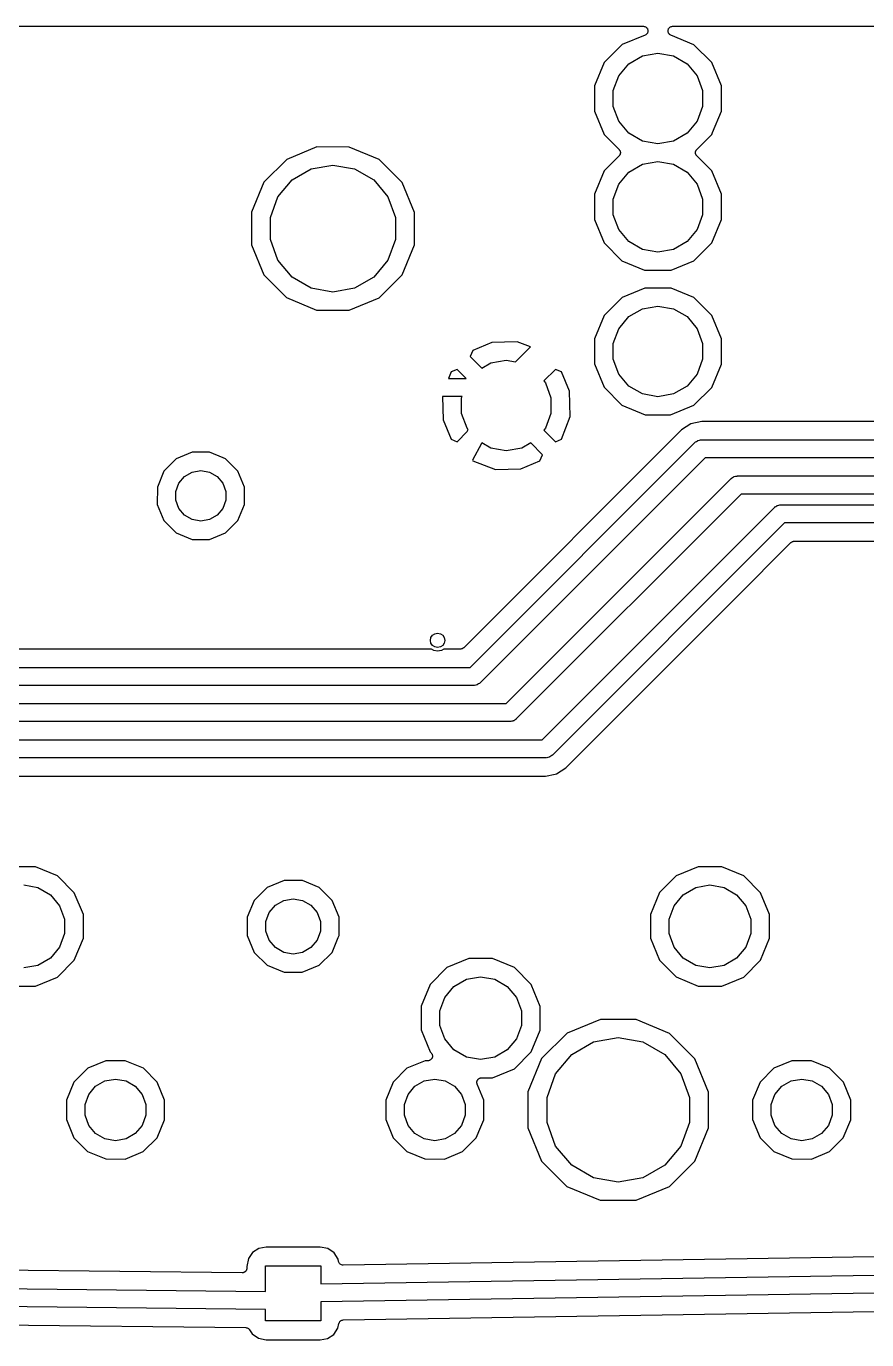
# Model space of a CAD drawing. Extents: x 30 to 169, y -146 to -30.
# Drawn here: x 99.61 to 122.88, y -66.36 to -30 of the extents above; entities that cross this region are included whole.
import ezdxf

# ---------------------------------------------------------------- set-up
doc = ezdxf.new("R2010")
doc.units = 0
doc.header["$MEASUREMENT"] = 0
doc.layers.add('BLACK', color=7, linetype='CONTINUOUS')

msp = doc.modelspace()

# ---------------------------------------------------------------- linework, layer by layer
at = {"layer": 'Black'}
for p, q in [((92.1002, -30), (116.697, -30)), ((116.697, -30), (116.716, -30.0034)), ((116.716, -30.0034), (116.735, -30.0059)), ((116.735, -30.0059), (116.738, -30.0072)), ((116.738, -30.0072), (116.74, -30.0077)), ((116.74, -30.0077), (116.757, -30.0174)), ((116.757, -30.0174), (116.774, -30.0263)), ((116.774, -30.0263), (116.776, -30.0283)), ((116.776, -30.0283), (116.778, -30.0297)), ((116.778, -30.0297), (116.791, -30.0446)), ((116.791, -30.0446), (116.804, -30.0589)), ((116.804, -30.0589), (116.805, -30.0614)), ((116.805, -30.0614), (116.807, -30.0635)), ((116.807, -30.0635), (116.813, -30.0817)), ((116.815, -30.1673), (116.809, -30.1857)), ((116.813, -30.0817), (116.821, -30.0996)), ((116.822, -30.1491), (116.815, -30.1673)), ((116.821, -30.0996), (116.821, -30.1024)), ((116.821, -30.1024), (116.822, -30.1049)), ((116.822, -30.1049), (116.822, -30.1243)), ((116.822, -30.1243), (116.823, -30.1437)), ((116.823, -30.1437), (116.822, -30.1463)), ((116.822, -30.1463), (116.822, -30.1491)), ((117.379, -30.1435), (117.38, -30.1242)), ((117.38, -30.1462), (117.379, -30.1435)), ((117.38, -30.1049), (117.381, -30.1023)), ((117.38, -30.1242), (117.38, -30.1049)), ((117.38, -30.1491), (117.38, -30.1462)), ((117.386, -30.1672), (117.38, -30.1491)), ((117.381, -30.0994), (117.388, -30.0816)), ((117.381, -30.1023), (117.381, -30.0994)), ((117.392, -30.1855), (117.386, -30.1672)), ((117.388, -30.0816), (117.395, -30.0635)), ((117.395, -30.0635), (117.397, -30.0613)), ((117.397, -30.0613), (117.398, -30.0587)), ((117.398, -30.0587), (117.411, -30.0445)), ((117.411, -30.0445), (117.423, -30.0297)), ((117.423, -30.0297), (117.426, -30.0283)), ((117.426, -30.0283), (117.427, -30.0262)), ((117.427, -30.0262), (117.445, -30.0173)), ((117.445, -30.0173), (117.461, -30.0077)), ((117.461, -30.0077), (117.464, -30.0072)), ((117.464, -30.0072), (117.467, -30.0058)), ((117.467, -30.0058), (117.486, -30.0033)), ((117.486, -30.0033), (117.505, -30)), ((117.505, -30), (141.6, -30)), ((116.105, -30.5088), (115.611, -31.0029)), ((116.745, -30.2444), (116.105, -30.5088)), ((116.762, -30.234), (116.745, -30.2444)), ((116.778, -30.2243), (116.762, -30.234)), ((116.78, -30.2222), (116.778, -30.2243)), ((116.783, -30.2207), (116.78, -30.2222)), ((116.794, -30.2053), (116.783, -30.2207)), ((116.807, -30.1905), (116.794, -30.2053)), ((116.808, -30.1879), (116.807, -30.1905)), ((116.809, -30.1857), (116.808, -30.1879)), ((117.394, -30.1878), (117.392, -30.1855)), ((117.395, -30.1905), (117.394, -30.1878)), ((117.407, -30.2053), (117.395, -30.1905)), ((117.419, -30.2206), (117.407, -30.2053)), ((117.421, -30.2221), (117.419, -30.2206)), ((117.423, -30.2243), (117.421, -30.2221)), ((117.44, -30.2339), (117.423, -30.2243)), ((117.456, -30.2443), (117.44, -30.2339)), ((118.097, -30.5105), (117.456, -30.2443)), ((118.591, -31.0055), (118.097, -30.5105)), ((116.293, -31.0388), (116.671, -30.8209)), ((116.671, -30.8209), (117.1, -30.7452)), ((117.1, -30.7452), (117.529, -30.8209)), ((117.529, -30.8209), (117.907, -31.0388)), ((115.611, -31.0029), (115.342, -31.6488)), ((116.013, -31.3726), (116.293, -31.0388)), ((117.907, -31.0388), (118.187, -31.3726)), ((118.858, -31.6518), (118.591, -31.0055)), ((115.864, -31.7821), (116.013, -31.3726)), ((118.187, -31.3726), (118.336, -31.7821)), ((115.342, -31.6488), (115.342, -32.3482)), ((115.864, -32.2179), (115.864, -31.7821)), ((118.336, -31.7821), (118.336, -32.2179)), ((118.858, -32.3512), (118.858, -31.6518)), ((115.342, -32.3482), (115.609, -32.9945)), ((116.013, -32.6274), (115.864, -32.2179)), ((118.336, -32.2179), (118.187, -32.6274)), ((118.612, -32.9436), (118.858, -32.3512)), ((116.293, -32.9612), (116.013, -32.6274)), ((118.187, -32.6274), (117.907, -32.9612)), ((115.609, -32.9945), (116.024, -33.4106)), ((116.671, -33.1791), (116.293, -32.9612)), ((117.907, -32.9612), (117.529, -33.1791)), ((118.176, -33.4098), (118.589, -32.9971)), ((118.589, -32.9971), (118.612, -32.9436)), ((107.653, -33.3416), (106.823, -33.6846)), ((108.551, -33.3424), (107.653, -33.3416)), ((109.381, -33.6869), (108.551, -33.3424)), ((116.024, -33.4106), (116.03, -33.4197)), ((116.03, -33.4197), (116.038, -33.4275)), ((116.038, -33.4275), (116.043, -33.4376)), ((116.043, -33.4376), (116.049, -33.4467)), ((116.049, -33.4467), (116.052, -33.4575)), ((117.1, -33.2548), (116.671, -33.1791)), ((117.529, -33.1791), (117.1, -33.2548)), ((118.148, -33.4567), (118.151, -33.4459)), ((118.151, -33.4459), (118.157, -33.4368)), ((118.157, -33.4368), (118.162, -33.4268)), ((118.162, -33.4268), (118.17, -33.4189)), ((118.17, -33.4189), (118.176, -33.4098)), ((106.823, -33.6846), (106.187, -34.3193)), ((110.015, -34.3226), (109.381, -33.6869)), ((116.024, -33.5902), (115.611, -34.0029)), ((116.03, -33.5811), (116.024, -33.5902)), ((116.038, -33.5732), (116.03, -33.5811)), ((116.043, -33.5632), (116.038, -33.5732)), ((116.049, -33.5541), (116.043, -33.5632)), ((116.052, -33.5433), (116.049, -33.5541)), ((116.052, -33.4575), (116.057, -33.4675)), ((116.057, -33.5333), (116.052, -33.5433)), ((116.057, -33.4675), (116.058, -33.4786)), ((116.058, -33.5222), (116.057, -33.5333)), ((116.058, -33.4786), (116.061, -33.4893)), ((116.061, -33.5115), (116.058, -33.5222)), ((116.061, -33.4893), (116.06, -33.5004)), ((116.06, -33.5004), (116.061, -33.5115)), ((116.671, -33.8209), (117.1, -33.7452)), ((117.1, -33.7452), (117.529, -33.8209)), ((118.139, -33.4885), (118.142, -33.4778)), ((118.14, -33.4996), (118.139, -33.4885)), ((118.139, -33.5107), (118.14, -33.4996)), ((118.142, -33.5214), (118.139, -33.5107)), ((118.142, -33.4778), (118.143, -33.4667)), ((118.143, -33.5325), (118.142, -33.5214)), ((118.143, -33.4667), (118.148, -33.4567)), ((118.148, -33.5425), (118.143, -33.5325)), ((118.151, -33.5533), (118.148, -33.5425)), ((118.157, -33.5624), (118.151, -33.5533)), ((118.162, -33.5725), (118.157, -33.5624)), ((118.17, -33.5803), (118.162, -33.5725)), ((118.176, -33.5894), (118.17, -33.5803)), ((118.459, -33.8729), (118.176, -33.5894)), ((106.971, -34.2543), (107.499, -33.9493)), ((107.499, -33.9493), (108.1, -33.8433)), ((108.1, -33.8433), (108.701, -33.9493)), ((108.701, -33.9493), (109.229, -34.2543)), ((115.611, -34.0029), (115.342, -34.6488)), ((116.013, -34.3726), (116.293, -34.0388)), ((116.293, -34.0388), (116.671, -33.8209)), ((117.529, -33.8209), (117.907, -34.0388)), ((117.907, -34.0388), (118.187, -34.3726)), ((118.591, -34.0055), (118.459, -33.8729)), ((118.459, -33.8729), (118.459, -33.8729)), ((118.858, -34.6518), (118.591, -34.0055)), ((106.187, -34.3193), (105.842, -35.1489)), ((106.579, -34.7217), (106.971, -34.2543)), ((109.229, -34.2543), (109.621, -34.7217)), ((110.358, -35.1528), (110.015, -34.3226)), ((115.864, -34.7821), (116.013, -34.3726)), ((118.187, -34.3726), (118.336, -34.7821)), ((106.37, -35.295), (106.579, -34.7217)), ((109.621, -34.7217), (109.83, -35.295)), ((115.342, -34.6488), (115.342, -35.3482)), ((115.864, -35.2179), (115.864, -34.7821)), ((118.336, -34.7821), (118.336, -35.2179)), ((118.858, -35.0076), (118.858, -34.6518)), ((105.842, -35.1489), (105.842, -36.0472)), ((110.358, -36.0511), (110.358, -35.1528)), ((116.013, -35.6274), (115.864, -35.2179)), ((118.336, -35.2179), (118.187, -35.6274)), ((118.858, -35.3512), (118.858, -35.0076)), ((118.858, -35.0076), (118.858, -35.0076)), ((106.37, -35.905), (106.37, -35.295)), ((109.83, -35.295), (109.83, -35.905)), ((115.342, -35.3482), (115.609, -35.9945)), ((116.293, -35.9612), (116.013, -35.6274)), ((118.187, -35.6274), (117.907, -35.9612)), ((118.589, -35.9971), (118.858, -35.3512)), ((106.579, -36.4783), (106.37, -35.905)), ((109.83, -35.905), (109.621, -36.4783)), ((115.609, -35.9945), (116.103, -36.4895)), ((116.671, -36.1791), (116.293, -35.9612)), ((117.907, -35.9612), (117.529, -36.1791)), ((118.095, -36.4912), (118.589, -35.9971)), ((105.842, -36.0472), (106.185, -36.8774)), ((110.013, -36.8807), (110.358, -36.0511)), ((117.1, -36.2548), (116.671, -36.1791)), ((117.529, -36.1791), (117.1, -36.2548)), ((106.971, -36.9457), (106.579, -36.4783)), ((109.621, -36.4783), (109.229, -36.9457)), ((116.103, -36.4895), (116.73, -36.75)), ((117.468, -36.75), (118.095, -36.4912)), ((106.185, -36.8774), (106.819, -37.5131)), ((107.499, -37.2507), (106.971, -36.9457)), ((109.229, -36.9457), (108.701, -37.2507)), ((109.377, -37.5154), (110.013, -36.8807)), ((116.73, -36.75), (117.468, -36.75)), ((108.1, -37.3567), (107.499, -37.2507)), ((108.701, -37.2507), (108.1, -37.3567)), ((116.732, -37.25), (116.105, -37.5088)), ((117.47, -37.25), (116.732, -37.25)), ((118.097, -37.5105), (117.47, -37.25)), ((106.819, -37.5131), (107.649, -37.8576)), ((108.547, -37.8584), (109.377, -37.5154)), ((116.105, -37.5088), (115.611, -38.0029)), ((116.671, -37.8209), (117.1, -37.7452)), ((117.1, -37.7452), (117.529, -37.8209)), ((118.168, -37.581), (118.097, -37.5105)), ((118.591, -38.0055), (118.168, -37.581)), ((107.649, -37.8576), (108.547, -37.8584)), ((115.611, -38.0029), (115.342, -38.6488)), ((116.013, -38.3726), (116.293, -38.0388)), ((116.293, -38.0388), (116.671, -37.8209)), ((117.529, -37.8209), (117.907, -38.0388)), ((117.907, -38.0388), (118.187, -38.3726)), ((118.858, -38.6518), (118.591, -38.0055)), ((115.864, -38.7821), (116.013, -38.3726)), ((118.187, -38.3726), (118.336, -38.7821)), ((112.501, -38.7521), (111.971, -38.9717)), ((113.202, -38.7332), (112.501, -38.7521)), ((113.156, -39.2904), (113.572, -38.8747)), ((113.572, -38.8747), (113.202, -38.7332)), ((115.342, -38.6488), (115.342, -39.3482)), ((115.864, -39.2179), (115.864, -38.7821)), ((118.336, -38.7821), (118.336, -39.2179)), ((118.858, -39.3512), (118.858, -38.6518)), ((111.971, -38.9717), (111.898, -39.1384)), ((111.898, -39.1384), (112.223, -39.4639)), ((112.471, -39.3209), (112.9, -39.2452)), ((112.9, -39.2452), (113.156, -39.2904)), ((116.013, -39.6274), (115.864, -39.2179)), ((118.336, -39.2179), (118.187, -39.6274)), ((111.374, -39.5704), (111.305, -39.75)), ((111.538, -39.4976), (111.374, -39.5704)), ((111.791, -39.75), (111.538, -39.4976)), ((112.223, -39.4639), (112.471, -39.3209)), ((114.262, -39.4976), (113.941, -39.8182)), ((114.428, -39.5712), (114.262, -39.4976)), ((114.648, -40.1015), (114.428, -39.5712)), ((115.342, -39.3482), (115.609, -39.9945)), ((116.293, -39.9612), (116.013, -39.6274)), ((118.187, -39.6274), (117.907, -39.9612)), ((118.589, -39.9971), (118.858, -39.3512)), ((111.305, -39.75), (111.791, -39.75)), ((113.941, -39.8182), (113.987, -39.8726)), ((113.987, -39.8726), (114.136, -40.2821)), ((115.609, -39.9945), (116.103, -40.4895)), ((116.671, -40.1791), (116.293, -39.9612)), ((117.907, -39.9612), (117.529, -40.1791)), ((118.095, -40.4912), (118.589, -39.9971)), ((111.135, -40.25), (111.152, -40.8985)), ((111.676, -40.25), (111.135, -40.25)), ((111.664, -40.2821), (111.676, -40.25)), ((111.664, -40.7179), (111.664, -40.2821)), ((114.136, -40.2821), (114.136, -40.7179)), ((114.667, -40.8023), (114.648, -40.1015)), ((117.1, -40.2548), (116.671, -40.1791)), ((117.529, -40.1791), (117.1, -40.2548)), ((111.813, -41.1274), (111.664, -40.7179)), ((114.136, -40.7179), (113.987, -41.1274)), ((116.103, -40.4895), (116.749, -40.7577)), ((117.448, -40.7583), (118.095, -40.4912)), ((111.152, -40.8985), (111.372, -41.4288)), ((114.426, -41.4296), (114.667, -40.8023)), ((116.749, -40.7577), (117.448, -40.7583)), ((118.011, -41.002), (117.755, -41.1729)), ((118.313, -40.942), (118.011, -41.002)), ((137.933, -40.942), (118.313, -40.942)), ((111.372, -41.4288), (111.538, -41.5024)), ((111.538, -41.5024), (111.818, -41.2231)), ((117.755, -41.1729), (111.723, -47.2048)), ((111.847, -41.1677), (111.813, -41.1274)), ((111.818, -41.2231), (111.847, -41.1677)), ((113.987, -41.1274), (113.941, -41.1818)), ((113.941, -41.1818), (114.262, -41.5024)), ((114.262, -41.5024), (114.426, -41.4296)), ((118.247, -41.4594), (118.278, -41.4509)), ((118.278, -41.4509), (118.289, -41.4519)), ((118.289, -41.4519), (118.3, -41.45)), ((118.3, -41.45), (138.196, -41.45)), ((104.206, -41.7933), (103.762, -41.9766)), ((104.686, -41.7937), (104.206, -41.7933)), ((105.064, -41.9506), (104.686, -41.7937)), ((111.896, -47.75), (118.123, -41.5232)), ((112.211, -41.5483), (111.964, -42.0116)), ((112.223, -41.5361), (112.211, -41.5483)), ((112.471, -41.6791), (112.223, -41.5361)), ((112.9, -41.7548), (112.471, -41.6791)), ((113.329, -41.6791), (112.9, -41.7548)), ((113.577, -41.5361), (113.329, -41.6791)), ((113.902, -41.8616), (113.577, -41.5361)), ((118.123, -41.5232), (118.132, -41.5169)), ((118.132, -41.5169), (118.139, -41.5085)), ((118.139, -41.5085), (118.168, -41.4922)), ((118.168, -41.4922), (118.194, -41.4734)), ((118.194, -41.4734), (118.205, -41.4706)), ((118.205, -41.4706), (118.214, -41.4651)), ((118.214, -41.4651), (118.247, -41.4594)), ((103.762, -41.9766), (103.423, -42.3157)), ((105.129, -41.9778), (105.064, -41.9506)), ((105.064, -41.9506), (105.064, -41.9506)), ((105.468, -42.3175), (105.129, -41.9778)), ((111.964, -42.0116), (111.97, -42.0264)), ((111.97, -42.0264), (112.598, -42.2668)), ((118.404, -41.95), (112.177, -48.1768)), ((113.299, -42.2479), (113.829, -42.0283)), ((113.829, -42.0283), (113.902, -41.8616)), ((138.3, -41.95), (118.404, -41.95)), ((103.423, -42.3157), (103.239, -42.759)), ((103.838, -42.6494), (103.994, -42.4629)), ((103.994, -42.4629), (104.205, -42.3411)), ((104.205, -42.3411), (104.445, -42.2988)), ((104.445, -42.2988), (104.685, -42.3411)), ((104.685, -42.3411), (104.896, -42.4629)), ((104.896, -42.4629), (105.052, -42.6494)), ((105.652, -42.7611), (105.468, -42.3175)), ((112.598, -42.2668), (113.299, -42.2479)), ((112.896, -48.75), (119.123, -42.5232)), ((119.123, -42.5232), (119.132, -42.5169)), ((119.132, -42.5169), (119.139, -42.5085)), ((119.139, -42.5085), (119.168, -42.4922)), ((119.168, -42.4922), (119.194, -42.4734)), ((119.194, -42.4734), (119.205, -42.4706)), ((119.205, -42.4706), (119.214, -42.4651)), ((119.214, -42.4651), (119.247, -42.4594)), ((119.247, -42.4594), (119.278, -42.4509)), ((119.278, -42.4509), (119.289, -42.4519)), ((119.289, -42.4519), (119.3, -42.45)), ((119.3, -42.45), (139.196, -42.45)), ((103.239, -42.759), (103.238, -43.2389)), ((103.754, -42.8782), (103.838, -42.6494)), ((103.754, -43.1218), (103.754, -42.8782)), ((105.052, -42.6494), (105.136, -42.8782)), ((105.136, -42.8782), (105.136, -43.1218)), ((105.651, -43.241), (105.652, -42.7611)), ((103.238, -43.2389), (103.422, -43.6825)), ((103.838, -43.3506), (103.754, -43.1218)), ((105.136, -43.1218), (105.052, -43.3506)), ((105.467, -43.6843), (105.651, -43.241)), ((119.404, -42.95), (113.177, -49.1768)), ((139.3, -42.95), (119.404, -42.95)), ((120.394, -43.2734), (120.405, -43.2706)), ((120.405, -43.2706), (120.414, -43.2651)), ((120.414, -43.2651), (120.447, -43.2594)), ((120.447, -43.2594), (120.478, -43.251)), ((120.478, -43.251), (120.489, -43.2519)), ((120.489, -43.2519), (120.5, -43.25)), ((120.5, -43.25), (139, -43.25)), ((103.994, -43.5371), (103.838, -43.3506)), ((104.205, -43.6589), (103.994, -43.5371)), ((104.896, -43.5371), (104.685, -43.6589)), ((105.052, -43.3506), (104.896, -43.5371)), ((113.896, -49.75), (120.323, -43.3232)), ((120.323, -43.3232), (120.332, -43.3169)), ((120.332, -43.3169), (120.339, -43.3085)), ((120.339, -43.3085), (120.368, -43.2922)), ((120.368, -43.2922), (120.394, -43.2734)), ((103.422, -43.6825), (103.761, -44.0222)), ((104.445, -43.7012), (104.205, -43.6589)), ((104.685, -43.6589), (104.445, -43.7012)), ((105.128, -44.0234), (105.467, -43.6843)), ((120.604, -43.75), (114.177, -50.1768)), ((139, -43.75), (120.604, -43.75)), ((103.761, -44.0222), (104.204, -44.2063)), ((104.204, -44.2063), (104.684, -44.2067)), ((104.684, -44.2067), (105.128, -44.0234)), ((119.225, -45.8472), (120.777, -44.2952)), ((120.777, -44.2952), (120.781, -44.292)), ((120.781, -44.292), (120.785, -44.2877)), ((120.785, -44.2877), (120.799, -44.2794)), ((120.799, -44.2794), (120.813, -44.2699)), ((120.813, -44.2699), (120.818, -44.2685)), ((120.818, -44.2685), (120.823, -44.2657)), ((120.823, -44.2657), (120.839, -44.2628)), ((120.839, -44.2628), (120.856, -44.2585)), ((120.856, -44.2585), (120.861, -44.259)), ((120.861, -44.259), (120.867, -44.258)), ((120.867, -44.258), (123.466, -44.258)), ((114.545, -50.5271), (119.225, -45.8472)), ((119.225, -45.8472), (119.225, -45.8472)), ((110.826, -47.242), (69.2216, -47.242)), ((110.897, -47.283), (110.826, -47.242)), ((111.174, -47.242), (111.103, -47.283)), ((111.633, -47.242), (111.174, -47.242)), ((111.639, -47.241), (111.633, -47.242)), ((111.644, -47.2415), (111.639, -47.241)), ((111.661, -47.2372), (111.644, -47.2415)), ((111.677, -47.2343), (111.661, -47.2372)), ((111.682, -47.2315), (111.677, -47.2343)), ((111.687, -47.2301), (111.682, -47.2315)), ((111.701, -47.2206), (111.687, -47.2301)), ((111.715, -47.2123), (111.701, -47.2206)), ((111.719, -47.208), (111.715, -47.2123)), ((111.723, -47.2048), (111.719, -47.208)), ((111, -47.3011), (110.897, -47.283)), ((111.103, -47.283), (111, -47.3011)), ((68.9586, -47.75), (111.896, -47.75)), ((112, -48.25), (68.855, -48.25)), ((112.011, -48.2481), (112, -48.25)), ((112.022, -48.249), (112.011, -48.2481)), ((112.053, -48.2406), (112.022, -48.249)), ((112.086, -48.2349), (112.053, -48.2406)), ((112.095, -48.2294), (112.086, -48.2349)), ((112.106, -48.2266), (112.095, -48.2294)), ((112.132, -48.2078), (112.106, -48.2266)), ((112.161, -48.1915), (112.132, -48.2078)), ((112.168, -48.1831), (112.161, -48.1915)), ((112.177, -48.1768), (112.168, -48.1831)), ((61.2586, -48.75), (112.896, -48.75)), ((113, -49.25), (61.155, -49.25)), ((113.011, -49.2481), (113, -49.25)), ((113.022, -49.249), (113.011, -49.2481)), ((113.053, -49.2406), (113.022, -49.249)), ((113.086, -49.2349), (113.053, -49.2406)), ((113.095, -49.2294), (113.086, -49.2349)), ((113.106, -49.2266), (113.095, -49.2294)), ((113.132, -49.2078), (113.106, -49.2266)), ((113.161, -49.1915), (113.132, -49.2078)), ((113.168, -49.1831), (113.161, -49.1915)), ((113.177, -49.1768), (113.168, -49.1831)), ((53.7586, -49.75), (113.896, -49.75)), ((114.177, -50.1768), (114.168, -50.1831)), ((114, -50.25), (53.655, -50.25)), ((114.011, -50.2481), (114, -50.25)), ((114.022, -50.249), (114.011, -50.2481)), ((114.053, -50.2406), (114.022, -50.249)), ((114.086, -50.2349), (114.053, -50.2406)), ((114.095, -50.2294), (114.086, -50.2349)), ((114.106, -50.2266), (114.095, -50.2294)), ((114.132, -50.2078), (114.106, -50.2266)), ((114.161, -50.1915), (114.132, -50.2078)), ((114.168, -50.1831), (114.161, -50.1915)), ((114.289, -50.698), (114.545, -50.5271)), ((53.6675, -50.758), (113.987, -50.758)), ((113.987, -50.758), (114.258, -50.7042)), ((114.258, -50.7042), (114.289, -50.698)), ((114.258, -50.7042), (114.258, -50.7042)), ((99.8698, -53.2693), (99.213, -53.2687)), ((100.476, -53.5212), (99.8698, -53.2693)), ((118.213, -53.2687), (117.606, -53.5195)), ((118.87, -53.2693), (118.213, -53.2687)), ((119.476, -53.5212), (118.87, -53.2693)), ((99.54, -53.7726), (99.9324, -53.8418)), ((100.94, -53.986), (100.476, -53.5212)), ((106.748, -53.6498), (106.282, -53.8427)), ((107.254, -53.6502), (106.748, -53.6498)), ((107.72, -53.844), (107.254, -53.6502)), ((117.606, -53.5195), (117.141, -53.9836)), ((118.148, -53.8418), (118.54, -53.7726)), ((118.54, -53.7726), (118.932, -53.8418)), ((119.94, -53.986), (119.476, -53.5212)), ((99.9324, -53.8418), (100.278, -54.0411)), ((100.278, -54.0411), (100.534, -54.3463)), ((101.191, -54.593), (100.94, -53.986)), ((106.282, -53.8427), (105.924, -54.1997)), ((106.738, -54.2012), (107, -54.1551)), ((107, -54.1551), (107.262, -54.2012)), ((108.077, -54.2015), (107.72, -53.844)), ((117.141, -53.9836), (116.889, -54.5902)), ((117.546, -54.3463), (117.802, -54.0411)), ((117.802, -54.0411), (118.148, -53.8418)), ((118.932, -53.8418), (119.278, -54.0411)), ((119.278, -54.0411), (119.534, -54.3463)), ((120.191, -54.593), (119.94, -53.986)), ((100.534, -54.3463), (100.67, -54.7208)), ((105.924, -54.1997), (105.73, -54.6663)), ((106.247, -54.7872), (106.338, -54.5375)), ((106.338, -54.5375), (106.508, -54.334)), ((106.508, -54.334), (106.738, -54.2012)), ((107.262, -54.2012), (107.492, -54.334)), ((107.492, -54.334), (107.662, -54.5375)), ((107.662, -54.5375), (107.753, -54.7872)), ((108.27, -54.6685), (108.077, -54.2015)), ((117.41, -54.7208), (117.546, -54.3463)), ((119.534, -54.3463), (119.67, -54.7208)), ((100.67, -54.7208), (100.67, -55.1192)), ((101.191, -55.1965), (101.191, -54.593)), ((105.73, -54.6663), (105.73, -55.1715)), ((106.247, -55.0528), (106.247, -54.7872)), ((107.753, -54.7872), (107.753, -55.0528)), ((108.27, -55.1737), (108.27, -54.6685)), ((116.889, -54.5902), (116.889, -55.247)), ((117.41, -55.1192), (117.41, -54.7208)), ((119.67, -54.7208), (119.67, -55.1192)), ((120.191, -55.1965), (120.191, -54.593)), ((100.67, -55.1192), (100.534, -55.4937)), ((100.939, -55.8564), (101.191, -55.2498)), ((101.191, -55.1966), (101.191, -55.1965)), ((101.191, -55.2498), (101.191, -55.1966)), ((105.73, -55.1715), (105.923, -55.6385)), ((106.338, -55.3025), (106.247, -55.0528)), ((107.753, -55.0528), (107.662, -55.3025)), ((108.076, -55.6403), (108.249, -55.2234)), ((108.249, -55.2234), (108.27, -55.1737)), ((108.249, -55.2234), (108.249, -55.2234)), ((116.889, -55.247), (117.14, -55.854)), ((117.546, -55.4937), (117.41, -55.1192)), ((119.67, -55.1192), (119.534, -55.4937)), ((119.939, -55.8564), (120.191, -55.2498)), ((120.191, -55.1966), (120.191, -55.1965)), ((120.191, -55.2498), (120.191, -55.1966)), ((100.534, -55.4937), (100.278, -55.7989)), ((106.508, -55.506), (106.338, -55.3025)), ((106.738, -55.6388), (106.508, -55.506)), ((107.492, -55.506), (107.262, -55.6388)), ((107.662, -55.3025), (107.492, -55.506)), ((117.802, -55.7989), (117.546, -55.4937)), ((119.534, -55.4937), (119.278, -55.7989)), ((100.278, -55.7989), (99.9324, -55.9982)), ((100.474, -56.3205), (100.939, -55.8564)), ((105.923, -55.6385), (106.28, -55.996)), ((106.28, -55.996), (106.746, -56.1898)), ((107, -55.6849), (106.738, -55.6388)), ((107.262, -55.6388), (107, -55.6849)), ((107.252, -56.1902), (107.718, -55.9973)), ((107.718, -55.9973), (108.076, -55.6403)), ((111.863, -55.8087), (111.256, -56.0595)), ((112.52, -55.8093), (111.863, -55.8087)), ((113.126, -56.0612), (112.52, -55.8093)), ((117.14, -55.854), (117.604, -56.3188)), ((118.148, -55.9982), (117.802, -55.7989)), ((119.278, -55.7989), (118.932, -55.9982)), ((119.474, -56.3205), (119.939, -55.8564)), ((99.9324, -55.9982), (99.54, -56.0674)), ((99.867, -56.5713), (100.474, -56.3205)), ((106.746, -56.1898), (107.252, -56.1902)), ((111.256, -56.0595), (110.791, -56.5236)), ((111.798, -56.3818), (112.19, -56.3126)), ((112.19, -56.3126), (112.582, -56.3818)), ((113.59, -56.526), (113.126, -56.0612)), ((117.604, -56.3188), (118.21, -56.5707)), ((118.54, -56.0674), (118.148, -55.9982)), ((118.932, -55.9982), (118.54, -56.0674)), ((118.867, -56.5713), (119.474, -56.3205)), ((99.2102, -56.5707), (99.867, -56.5713)), ((110.791, -56.5236), (110.539, -57.1302)), ((111.196, -56.8863), (111.452, -56.5811)), ((111.452, -56.5811), (111.798, -56.3818)), ((112.582, -56.3818), (112.928, -56.5811)), ((112.928, -56.5811), (113.184, -56.8863)), ((113.841, -57.133), (113.59, -56.526)), ((118.21, -56.5707), (118.867, -56.5713)), ((111.06, -57.2608), (111.196, -56.8863)), ((113.184, -56.8863), (113.32, -57.2608)), ((110.539, -57.1302), (110.539, -57.787)), ((111.06, -57.6592), (111.06, -57.2608)), ((113.32, -57.2608), (113.32, -57.6592)), ((113.841, -57.7898), (113.841, -57.133)), ((110.539, -57.787), (110.79, -58.394)), ((111.196, -58.0337), (111.06, -57.6592)), ((113.32, -57.6592), (113.184, -58.0337)), ((113.589, -58.3964), (113.841, -57.7898)), ((115.505, -57.4977), (114.585, -57.8778)), ((116.5, -57.4985), (115.505, -57.4977)), ((117.419, -57.8802), (116.5, -57.4985)), ((111.452, -58.3389), (111.196, -58.0337)), ((113.184, -58.0337), (112.928, -58.3389)), ((114.585, -57.8778), (113.88, -58.5809)), ((114.713, -58.4667), (115.315, -58.1192)), ((115.315, -58.1192), (116, -57.9985)), ((116, -57.9985), (116.685, -58.1192)), ((116.685, -58.1192), (117.287, -58.4667)), ((118.122, -58.5846), (117.419, -57.8802)), ((110.79, -58.394), (110.82, -58.4242)), ((110.82, -58.4242), (110.829, -58.4378)), ((110.829, -58.4378), (110.84, -58.4505)), ((110.84, -58.4505), (110.842, -58.4558)), ((110.842, -58.4558), (110.845, -58.4604)), ((110.845, -58.4604), (110.849, -58.4764)), ((110.849, -58.4764), (110.855, -58.492)), ((110.853, -58.5413), (110.852, -58.5469)), ((110.855, -58.5361), (110.853, -58.5413)), ((110.855, -58.492), (110.855, -58.4976)), ((110.855, -58.4976), (110.856, -58.503)), ((110.856, -58.503), (110.855, -58.5195)), ((110.855, -58.5195), (110.855, -58.5361)), ((111.798, -58.5382), (111.452, -58.3389)), ((112.19, -58.6074), (111.798, -58.5382)), ((112.582, -58.5382), (112.19, -58.6074)), ((112.928, -58.3389), (112.582, -58.5382)), ((113.124, -58.8605), (113.589, -58.3964)), ((114.267, -58.9992), (114.713, -58.4667)), ((117.287, -58.4667), (117.733, -58.9992)), ((101.311, -58.8473), (100.929, -59.2292)), ((101.811, -58.6409), (101.311, -58.8473)), ((102.351, -58.6413), (101.811, -58.6409)), ((102.851, -58.8487), (102.351, -58.6413)), ((103.233, -59.2313), (102.851, -58.8487)), ((110.151, -58.8473), (109.769, -59.2292)), ((110.651, -58.6409), (110.151, -58.8473)), ((110.73, -58.6409), (110.651, -58.6409)), ((110.746, -58.6381), (110.73, -58.6409)), ((110.763, -58.6366), (110.746, -58.6381)), ((110.768, -58.6343), (110.763, -58.6366)), ((110.773, -58.6333), (110.768, -58.6343)), ((110.788, -58.625), (110.773, -58.6333)), ((110.803, -58.618), (110.788, -58.625)), ((110.807, -58.6141), (110.803, -58.618)), ((110.811, -58.6113), (110.807, -58.6141)), ((110.822, -58.5986), (110.811, -58.6113)), ((110.834, -58.5869), (110.822, -58.5986)), ((110.836, -58.5818), (110.834, -58.5869)), ((110.84, -58.5775), (110.836, -58.5818)), ((110.845, -58.5619), (110.84, -58.5775)), ((110.852, -58.5469), (110.845, -58.5619)), ((112.517, -59.1113), (113.124, -58.8605)), ((113.88, -58.5809), (113.499, -59.5002)), ((118.502, -59.5045), (118.122, -58.5846)), ((120.311, -58.8473), (119.929, -59.2292)), ((120.811, -58.6409), (120.311, -58.8473)), ((121.351, -58.6413), (120.811, -58.6409)), ((121.851, -58.8487), (121.351, -58.6413)), ((122.233, -59.2313), (121.851, -58.8487)), ((100.929, -59.2292), (100.721, -59.7285)), ((101.531, -59.3457), (101.788, -59.1974)), ((101.788, -59.1974), (102.08, -59.1458)), ((102.08, -59.1458), (102.372, -59.1974)), ((102.372, -59.1974), (102.629, -59.3457)), ((103.439, -59.7309), (103.233, -59.2313)), ((109.769, -59.2292), (109.561, -59.7285)), ((110.371, -59.3457), (110.628, -59.1974)), ((110.628, -59.1974), (110.92, -59.1458)), ((110.92, -59.1458), (111.212, -59.1974)), ((111.212, -59.1974), (111.469, -59.3457)), ((112.086, -59.2434), (112.088, -59.2297)), ((112.088, -59.2516), (112.086, -59.2434)), ((112.088, -59.2159), (112.091, -59.208)), ((112.088, -59.2297), (112.088, -59.2159)), ((112.088, -59.26), (112.088, -59.2516)), ((112.093, -59.273), (112.088, -59.26)), ((112.091, -59.208), (112.092, -59.1997)), ((112.092, -59.1997), (112.098, -59.1874)), ((112.098, -59.1874), (112.103, -59.1744)), ((112.103, -59.1744), (112.108, -59.168)), ((112.108, -59.168), (112.112, -59.1606)), ((112.112, -59.1606), (112.122, -59.1513)), ((112.122, -59.1513), (112.131, -59.1407)), ((112.131, -59.1407), (112.139, -59.1365)), ((112.139, -59.1365), (112.145, -59.1308)), ((112.145, -59.1308), (112.158, -59.1256)), ((112.158, -59.1256), (112.17, -59.1186)), ((112.17, -59.1186), (112.178, -59.1172)), ((112.178, -59.1172), (112.186, -59.114)), ((112.186, -59.114), (112.199, -59.1134)), ((112.199, -59.1134), (112.213, -59.111)), ((112.213, -59.111), (112.517, -59.1113)), ((114.029, -59.6524), (114.267, -58.9992)), ((117.733, -58.9992), (117.971, -59.6524)), ((119.929, -59.2292), (119.721, -59.7285)), ((120.531, -59.3457), (120.788, -59.1974)), ((120.788, -59.1974), (121.08, -59.1458)), ((121.08, -59.1458), (121.372, -59.1974)), ((121.372, -59.1974), (121.629, -59.3457)), ((122.439, -59.7309), (122.233, -59.2313)), ((101.239, -59.8517), (101.34, -59.5729)), ((101.34, -59.5729), (101.531, -59.3457)), ((102.629, -59.3457), (102.82, -59.5729)), ((102.82, -59.5729), (102.921, -59.8517)), ((110.079, -59.8517), (110.18, -59.5729)), ((110.18, -59.5729), (110.371, -59.3457)), ((111.469, -59.3457), (111.66, -59.5729)), ((111.66, -59.5729), (111.761, -59.8517)), ((112.096, -59.2865), (112.093, -59.273)), ((112.279, -59.7309), (112.096, -59.2865)), ((113.499, -59.5002), (113.498, -60.4955)), ((118.502, -60.2942), (118.502, -59.5045)), ((120.239, -59.8517), (120.34, -59.5729)), ((120.34, -59.5729), (120.531, -59.3457)), ((121.629, -59.3457), (121.82, -59.5729)), ((121.82, -59.5729), (121.921, -59.8517)), ((100.721, -59.7285), (100.721, -60.2691)), ((101.239, -60.1483), (101.239, -59.8517)), ((102.921, -59.8517), (102.921, -60.1483)), ((103.439, -60.2715), (103.439, -59.7309)), ((109.561, -59.7285), (109.561, -60.2691)), ((110.079, -60.1483), (110.079, -59.8517)), ((111.761, -59.8517), (111.761, -60.1483)), ((112.279, -60.2715), (112.279, -59.7309)), ((114.029, -60.3476), (114.029, -59.6524)), ((117.971, -59.6524), (117.971, -60.3476)), ((119.721, -59.7285), (119.721, -60.2691)), ((120.239, -60.1483), (120.239, -59.8517)), ((121.921, -59.8517), (121.921, -60.1483)), ((122.439, -60.2715), (122.439, -59.7309)), ((100.721, -60.2691), (100.927, -60.7687)), ((101.34, -60.4271), (101.239, -60.1483)), ((102.921, -60.1483), (102.82, -60.4271)), ((103.231, -60.7708), (103.439, -60.2715)), ((109.561, -60.2691), (109.767, -60.7687)), ((110.18, -60.4271), (110.079, -60.1483)), ((111.761, -60.1483), (111.66, -60.4271)), ((112.195, -60.4719), (112.279, -60.2715)), ((114.267, -61.0008), (114.029, -60.3476)), ((117.971, -60.3476), (117.733, -61.0008)), ((118.501, -60.4998), (118.502, -60.2942)), ((118.502, -60.2942), (118.502, -60.2942)), ((119.721, -60.2691), (119.927, -60.7687)), ((120.34, -60.4271), (120.239, -60.1483)), ((121.921, -60.1483), (121.82, -60.4271)), ((122.231, -60.7708), (122.439, -60.2715)), ((101.531, -60.6543), (101.34, -60.4271)), ((101.788, -60.8026), (101.531, -60.6543)), ((102.629, -60.6543), (102.372, -60.8026)), ((102.82, -60.4271), (102.629, -60.6543)), ((110.371, -60.6543), (110.18, -60.4271)), ((110.628, -60.8026), (110.371, -60.6543)), ((111.469, -60.6543), (111.212, -60.8026)), ((111.66, -60.4271), (111.469, -60.6543)), ((112.071, -60.7708), (112.195, -60.4719)), ((113.498, -60.4955), (113.878, -61.4154)), ((118.12, -61.4191), (118.501, -60.4998)), ((120.531, -60.6543), (120.34, -60.4271)), ((120.788, -60.8026), (120.531, -60.6543)), ((121.629, -60.6543), (121.372, -60.8026)), ((121.82, -60.4271), (121.629, -60.6543)), ((100.927, -60.7687), (101.309, -61.1513)), ((102.08, -60.8541), (101.788, -60.8026)), ((102.372, -60.8026), (102.08, -60.8541)), ((102.849, -61.1527), (103.231, -60.7708)), ((109.767, -60.7687), (110.149, -61.1513)), ((110.92, -60.8541), (110.628, -60.8026)), ((111.212, -60.8026), (110.92, -60.8541)), ((111.689, -61.1527), (112.071, -60.7708)), ((114.713, -61.5332), (114.267, -61.0008)), ((117.733, -61.0008), (117.287, -61.5332)), ((119.927, -60.7687), (120.309, -61.1513)), ((121.08, -60.8541), (120.788, -60.8026)), ((121.372, -60.8026), (121.08, -60.8541)), ((121.849, -61.1527), (122.231, -60.7708)), ((101.309, -61.1513), (101.809, -61.3587)), ((101.809, -61.3587), (102.349, -61.3591)), ((102.349, -61.3591), (102.849, -61.1527)), ((110.149, -61.1513), (110.649, -61.3587)), ((110.649, -61.3587), (111.189, -61.3591)), ((111.189, -61.3591), (111.689, -61.1527)), ((113.878, -61.4154), (114.581, -62.1198)), ((117.415, -62.1222), (118.12, -61.4191)), ((120.309, -61.1513), (120.809, -61.3587)), ((120.809, -61.3587), (121.349, -61.3591)), ((121.349, -61.3591), (121.849, -61.1527)), ((115.315, -61.8808), (114.713, -61.5332)), ((117.287, -61.5332), (116.685, -61.8808)), ((114.581, -62.1198), (115.5, -62.5015)), ((116, -62.0015), (115.315, -61.8808)), ((116.685, -61.8808), (116, -62.0015)), ((116.495, -62.5023), (117.415, -62.1222)), ((115.5, -62.5015), (116.495, -62.5023)), ((105.877, -63.9468), (105.761, -64.1165)), ((106.051, -63.8351), (105.877, -63.9468)), ((106.25, -63.7976), (106.051, -63.8351)), ((107.749, -63.7976), (106.25, -63.7976)), ((107.963, -63.8409), (107.749, -63.7976)), ((108.133, -63.9569), (107.963, -63.8409)), ((108.245, -64.1305), (108.133, -63.9569)), ((105.589, -64.5091), (89.3877, -64.3367)), ((105.761, -64.1165), (105.718, -64.3307)), ((105.718, -64.3307), (105.718, -64.3821)), ((106.238, -65.024), (106.238, -64.318)), ((106.238, -64.318), (107.762, -64.318)), ((107.762, -64.318), (107.762, -64.8177)), ((108.257, -64.1962), (108.245, -64.1305)), ((108.257, -64.1965), (108.257, -64.1962)), ((108.257, -64.1968), (108.257, -64.1965)), ((108.265, -64.217), (108.257, -64.1968)), ((108.273, -64.2375), (108.265, -64.217)), ((108.273, -64.2377), (108.273, -64.2375)), ((108.273, -64.238), (108.273, -64.2377)), ((108.287, -64.2543), (108.273, -64.238)), ((108.302, -64.2709), (108.287, -64.2543)), ((108.302, -64.2711), (108.302, -64.2709)), ((108.302, -64.2713), (108.302, -64.2711)), ((108.321, -64.2819), (108.302, -64.2713)), ((108.34, -64.2925), (108.321, -64.2819)), ((108.34, -64.2926), (108.34, -64.2925)), ((108.341, -64.2927), (108.34, -64.2926)), ((108.362, -64.2962), (108.341, -64.2927)), ((108.384, -64.2997), (108.362, -64.2962)), ((124.75, -64.0371), (108.384, -64.2997)), ((108.384, -64.2997), (108.384, -64.2996)), ((108.384, -64.2996), (108.384, -64.2997)), ((105.601, -64.5072), (105.589, -64.5091)), ((105.613, -64.5072), (105.601, -64.5072)), ((105.622, -64.5036), (105.613, -64.5072)), ((105.633, -64.5019), (105.622, -64.5036)), ((105.643, -64.4961), (105.633, -64.5019)), ((105.654, -64.4921), (105.643, -64.4961)), ((105.662, -64.4854), (105.654, -64.4921)), ((105.671, -64.4802), (105.662, -64.4854)), ((105.679, -64.4713), (105.671, -64.4802)), ((105.688, -64.4637), (105.679, -64.4713)), ((105.693, -64.4547), (105.688, -64.4637)), ((105.7, -64.4467), (105.693, -64.4547)), ((105.704, -64.4357), (105.7, -64.4467)), ((105.71, -64.4255), (105.704, -64.4357)), ((105.712, -64.4152), (105.71, -64.4255)), ((105.715, -64.4055), (105.712, -64.4152)), ((105.716, -64.3937), (105.715, -64.4055)), ((105.718, -64.3821), (105.716, -64.3937)), ((107.762, -64.8177), (125.238, -64.5374)), ((88.762, -64.8381), (106.238, -65.024)), ((125.238, -65.0374), (107.762, -65.3178)), ((106.238, -65.524), (88.762, -65.3381)), ((107.762, -65.3178), (107.762, -65.842)), ((106.238, -65.842), (106.238, -65.524)), ((108.368, -65.8195), (108.387, -65.8158)), ((108.387, -65.8158), (124.589, -65.5559)), ((89.3829, -65.8528), (105.685, -66.0262)), ((105.685, -66.0262), (105.703, -66.0296)), ((105.703, -66.0296), (105.721, -66.0319)), ((105.721, -66.0319), (105.725, -66.0336)), ((105.725, -66.0336), (105.728, -66.0343)), ((105.728, -66.0343), (105.744, -66.0437)), ((105.744, -66.0437), (105.761, -66.0521)), ((105.761, -66.0521), (105.763, -66.0548)), ((105.763, -66.0548), (105.766, -66.0568)), ((105.766, -66.0568), (105.778, -66.071)), ((105.778, -66.071), (105.79, -66.0845)), ((105.79, -66.0845), (105.867, -66.2031)), ((107.762, -65.842), (106.238, -65.842)), ((108.123, -66.2132), (108.239, -66.0435)), ((108.239, -66.0435), (108.265, -65.9176)), ((108.265, -65.9176), (108.272, -65.8995)), ((108.272, -65.8995), (108.278, -65.8811)), ((108.278, -65.8811), (108.28, -65.879)), ((108.28, -65.879), (108.281, -65.8766)), ((108.281, -65.8766), (108.294, -65.862)), ((108.294, -65.862), (108.306, -65.8469)), ((108.306, -65.8469), (108.308, -65.8455)), ((108.308, -65.8455), (108.31, -65.8435)), ((108.31, -65.8435), (108.327, -65.8342)), ((108.327, -65.8342), (108.344, -65.8242)), ((108.344, -65.8242), (108.346, -65.8237)), ((108.346, -65.8237), (108.349, -65.8224)), ((108.349, -65.8224), (108.368, -65.8195)), ((105.867, -66.2031), (106.037, -66.3191)), ((106.037, -66.3191), (106.251, -66.3624)), ((106.251, -66.3624), (107.75, -66.3624)), ((107.75, -66.3624), (107.949, -66.3249)), ((107.949, -66.3249), (108.123, -66.2132))]:
    msp.add_line(p, q, dxfattribs=at)
msp.add_circle((111, -47), 0.2, dxfattribs=at)

doc.saveas('drawing.dxf')
